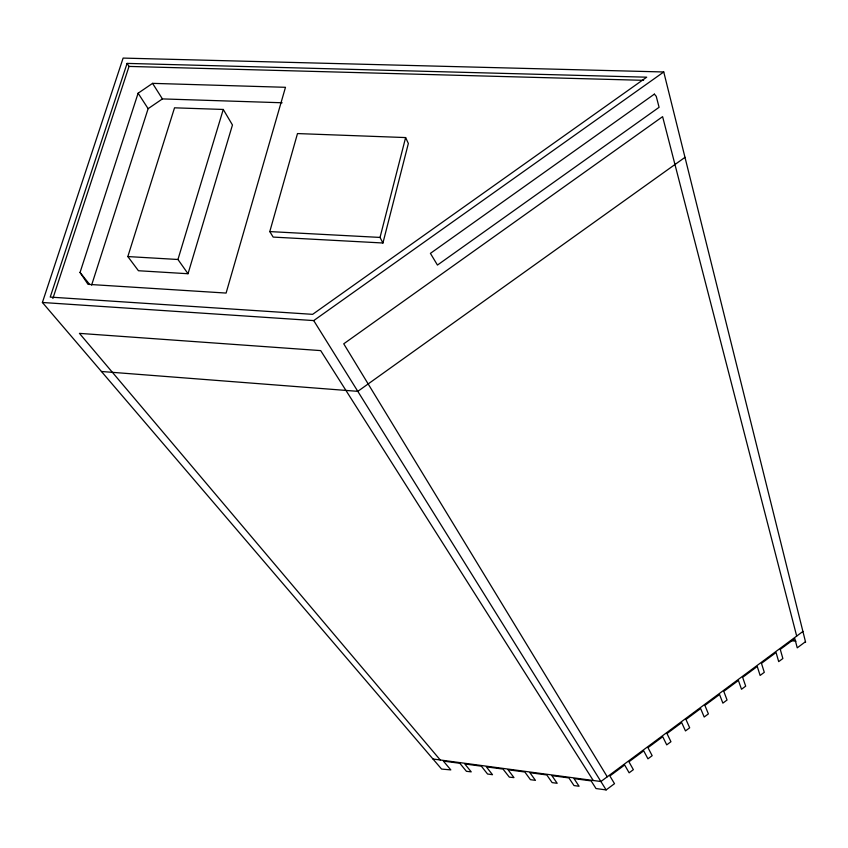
<?xml version="1.0" encoding="UTF-8"?>
<svg xmlns="http://www.w3.org/2000/svg" width="848" height="848" viewBox="0 0 848 848"><rect width="100%" height="100%" fill="white"/><g stroke="black" fill="none" stroke-linecap="round" stroke-linejoin="round"><path stroke-width="1.27" d="M382.936 242.994L380.031 237.429L405.62 137.567L297.489 133.571L269.791 231.589L273.162 237.09L382.936 242.994L408.354 143.471L405.62 137.567M188.023 273.734L232.458 124.985L223.268 109.456L174.529 107.823L127.836 256.562L138.436 270.735L188.023 273.734L177.953 259.488L127.836 256.562M177.953 259.488L223.268 109.456M91.616 285.129L148.124 108.671L162.413 98.909L282.119 102.767M80.051 272.462L138.107 93.216L152.566 83.358L285.479 87.302L226.098 293.069L88.022 284.345L80.051 272.462L89.612 284.409M127.083 63.399L50.223 297.097L312.626 314.343L646.695 77.189L127.083 63.399L129.034 66.42L52.873 298.485M805.473 641.724L797.237 647.84L794.82 638.576L780.266 649.388L782.863 658.525L778.697 661.62L776.058 652.515L761.472 663.348L764.292 672.326L760.126 675.432L757.253 666.486L742.647 677.34L745.689 686.159L741.512 689.265L738.417 680.478L723.789 691.343L727.054 700.013L722.867 703.13L719.549 694.501L704.889 705.388L708.387 713.889L704.19 717.016L700.639 708.546L685.958 719.454L689.678 727.796L685.481 730.923L681.697 722.613L666.984 733.541L670.948 741.724L666.729 744.862L662.723 736.711L647.978 747.66L652.165 755.685L647.946 758.822L643.706 750.83L628.94 761.801L633.361 769.666L629.131 772.814L624.658 764.981L609.871 775.973L614.514 783.679L606.129 789.912L596.017 788.545L591.141 780.902L574.022 778.612L579.078 786.255L574.011 785.566L568.891 777.923L551.878 775.644L557.189 783.298L552.143 782.609L546.78 774.955L529.894 772.687L535.438 780.351L530.435 779.672L524.827 772.009L508.047 769.761L513.983 777.627L509.319 777.128L503.023 769.083L486.349 766.846L492.508 774.701L487.558 774.023L481.357 766.179L464.799 763.963L471.223 771.86L466.411 771.309L459.839 763.295L443.387 761.091L450.807 769.899L441.585 769.062L42.4 302.482L123.119 58.088L663.751 71.974L805.6 642.254M802.918 631.453L600.903 781.517L432.989 759.013M684.993 157.346L357.814 391.341L101.442 371.488M42.4 302.482L313.718 320.586L663.751 71.974M129.034 66.42L643.579 80.327M269.791 231.589L380.031 237.429M790.887 640.622L795.912 641.183M440.271 759.988L79.447 333.37L320.692 350.606L593.24 780.489M138.107 93.216L148.124 108.671M152.566 83.358L162.413 98.909M313.718 320.586L606.129 789.912M607.253 776.8L343.737 343.811L662.606 116.653L796.685 636.085M654.37 94.128L430.413 253.361L437.451 265.064L659.087 107.304L656.235 96.322L654.37 94.128"/></g></svg>
